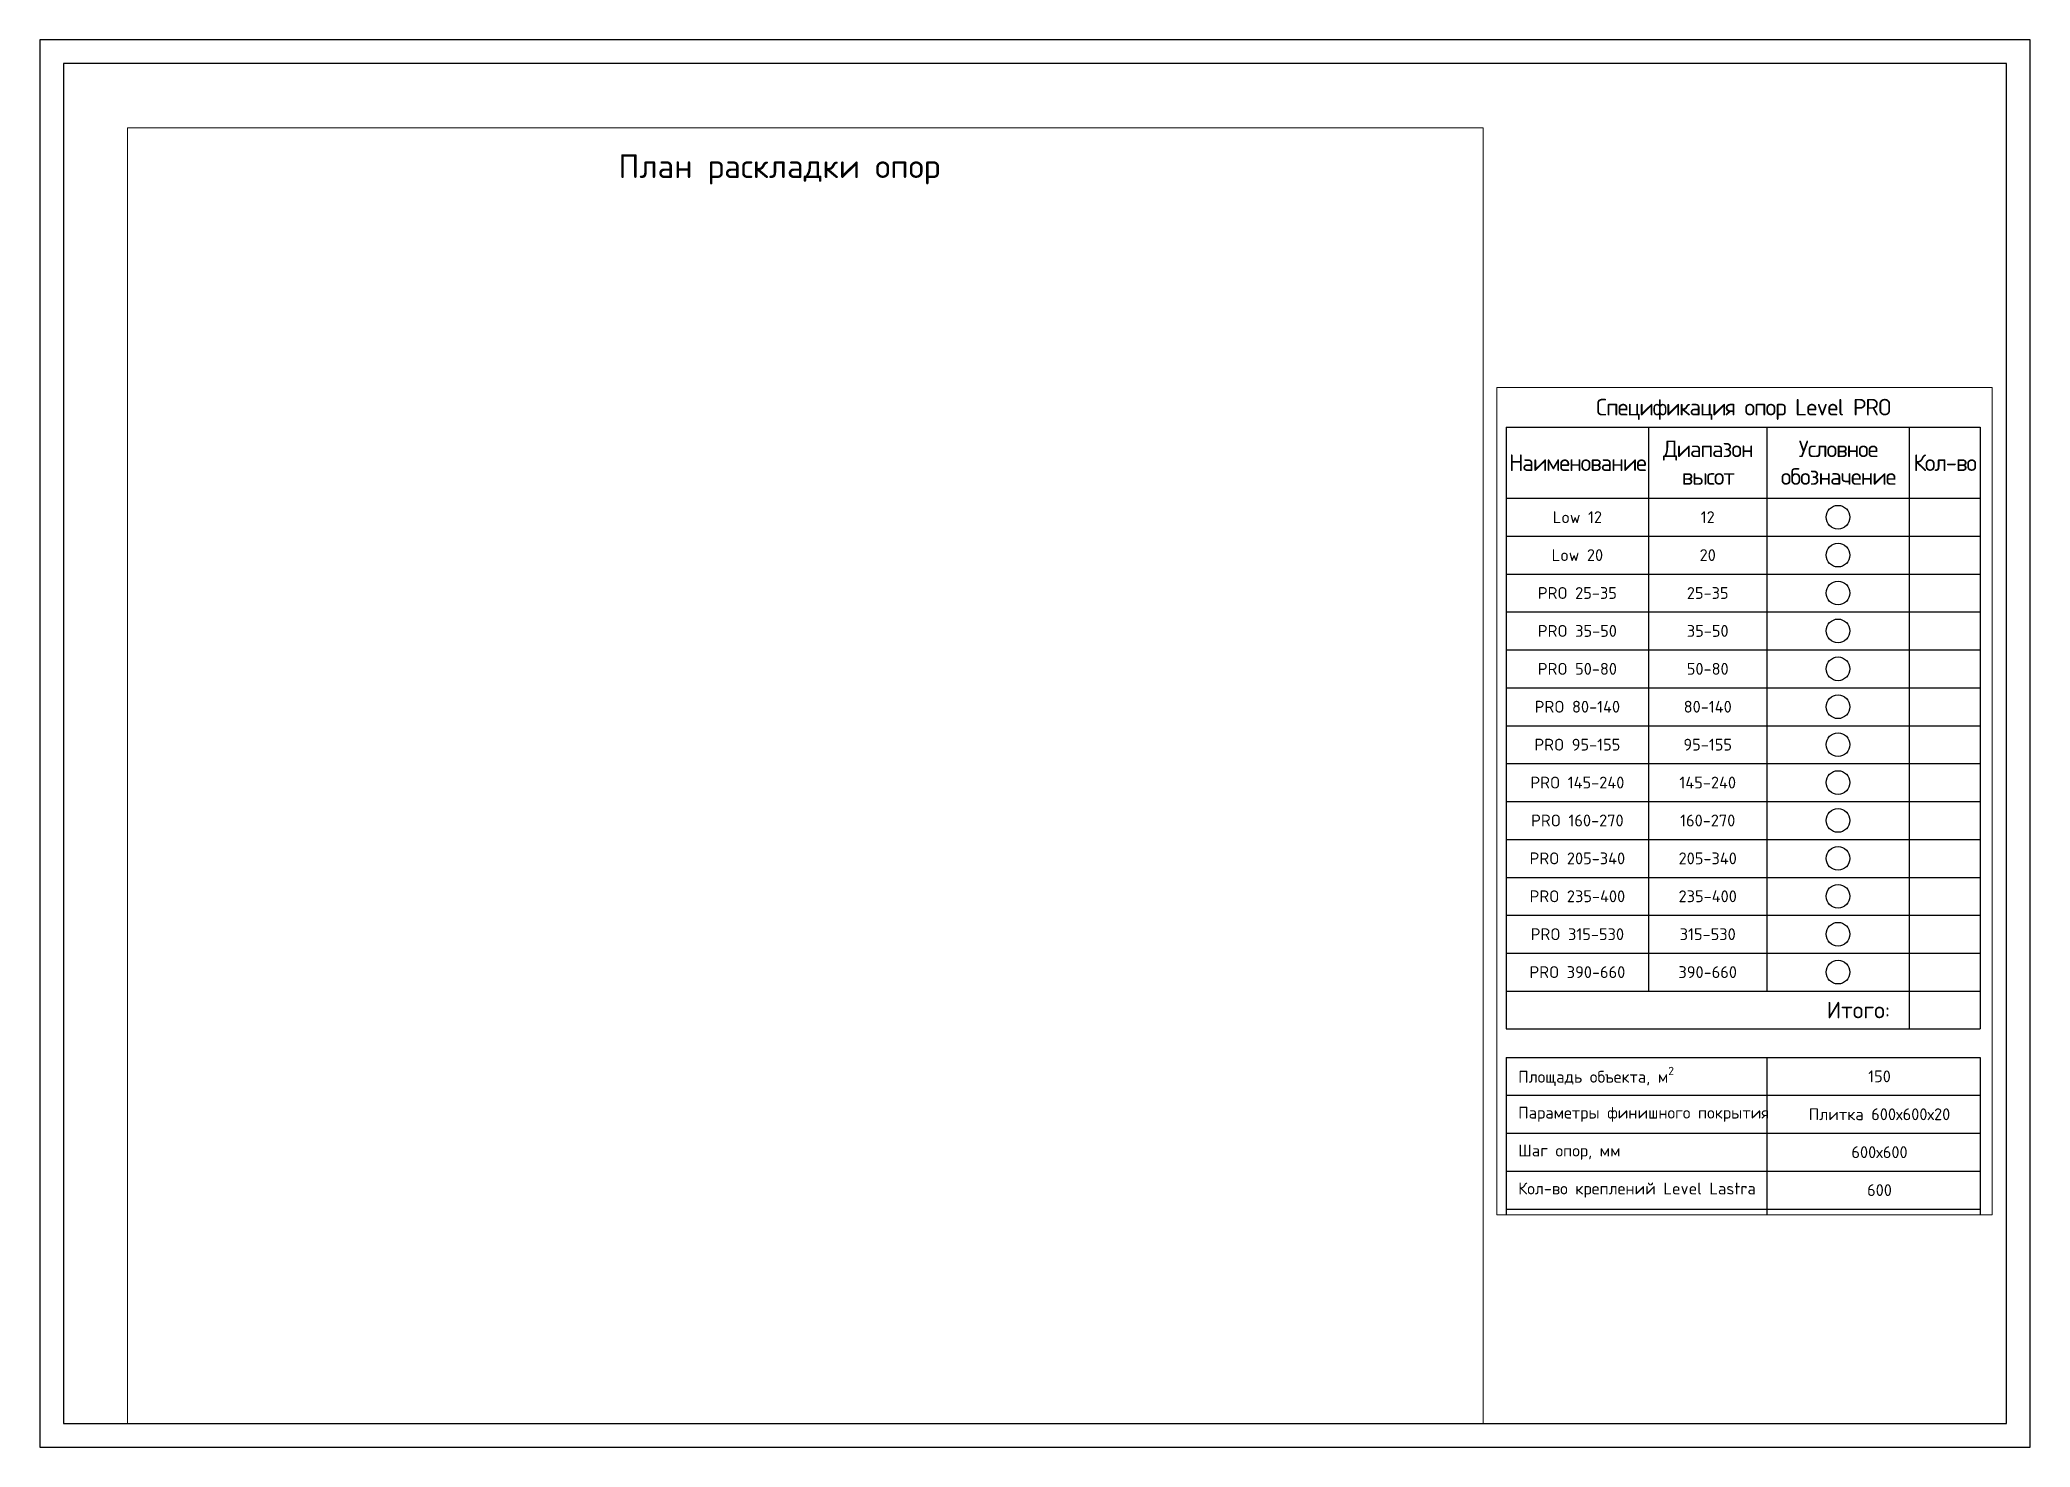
# Paper-space layout 'Level-1' of a CAD drawing. Header units: millimetres. Extents: x 0 to 420, y 0 to 297.
# The model-space entities are those that its viewports show. They can reach past a viewport. Long polylines and large blocks are cut down to what shows.
import ezdxf

# ---------------------------------------------------------------- set-up
doc = ezdxf.new("R2010")
doc.units = ezdxf.units.MM
doc.styles.add('isocpeur', font='isocpeur.TTF')

msp = doc.modelspace()

# ---------------------------------------------------------------- linework, layer by layer
for p, q in [((7450, 15716), (7450, 14216)), ((7450, 15716), (17450, 15716)), ((10450, 15716), (10450, 14216)), ((12950, 15716), (12950, 14216)), ((15950, 15716), (15950, 14216)), ((17450, 15716), (17450, 14216)), ((7450, 14216), (17450, 14216)), ((7450, 14216), (7450, 3016)), ((10450, 14216), (10450, 3816)), ((12950, 14216), (12950, 3816)), ((15950, 14216), (15950, 3016)), ((17450, 14216), (17450, 3016)), ((7450, 13416), (17450, 13416)), ((7450, 12616), (17450, 12616)), ((7450, 11816), (17450, 11816)), ((7450, 11016), (17450, 11016)), ((7450, 10216), (17450, 10216)), ((7450, 9416), (17450, 9416)), ((7450, 8616), (17450, 8616)), ((7450, 7816), (17450, 7816)), ((7450, 7016), (17450, 7016)), ((7450, 6216), (17450, 6216)), ((7450, 5416), (17450, 5416)), ((7450, 4616), (17450, 4616)), ((7450, 3816), (17450, 3816)), ((7450, 3016), (17450, 3016)), ((7450, 2416), (7450, -1584)), ((7450, 2416), (17450, 2416)), ((12950, 2416), (12950, -1584)), ((17450, 2416), (17450, -1584)), ((7450, 1616), (17450, 1616)), ((7450, 816), (17450, 816)), ((7450, 16), (17450, 16)), ((7450, -784), (17450, -784))]:
    msp.add_line(p, q)
at = {"color": 221}
msp.add_circle((14450, 13816), 250, dxfattribs=at)
at = {"color": 2}
msp.add_circle((14450, 13016), 250, dxfattribs=at)
at = {"color": 1}
msp.add_circle((14450, 12216), 250, dxfattribs=at)
at = {"color": 92}
msp.add_circle((14450, 11416), 250, dxfattribs=at)
at = {"color": 131}
msp.add_circle((14450, 10616), 250, dxfattribs=at)
at = {"color": 30}
msp.add_circle((14450, 9816), 250, dxfattribs=at)
at = {"color": 160}
msp.add_circle((14450, 9016), 250, dxfattribs=at)
at = {"color": 60}
msp.add_circle((14450, 8216), 250, dxfattribs=at)
at = {"color": 134}
msp.add_circle((14450, 7416), 250, dxfattribs=at)
at = {"color": 42}
msp.add_circle((14450, 6616), 250, dxfattribs=at)
at = {"color": 26}
msp.add_circle((14450, 5816), 250, dxfattribs=at)
at = {"color": 6}
msp.add_circle((14450, 5016), 250, dxfattribs=at)
at = {"color": 163}
msp.add_circle((14450, 4216), 250, dxfattribs=at)

# ---------------------------------------------------------------- texts
at = {"ltscale": 30, "attachment_point": 5, "style": 'isocpeur'}
for s, insert, char_height, width in [('\\pxqc;{\\T0.9;Спецификация опор Level PRO}', (12450, 16091), 350, 10000), ('\\pxqc;{\\T0.9;Наименование}', (8950, 14966), 350, 3000), ('\\pxqc;{\\T0.9;Диапазон высот}', (11700, 14966), 350, 2500), ('\\pxqc;{\\T0.9;Условное обозначение}', (14450, 14966), 350, 3000), ('\\pxqc;{\\T0.9;Кол-во}', (16700, 14966), 350, 1500), ('\\pxqc;Low 12', (8950, 13816), 250, 3000), ('\\pxqc;12', (11700, 13816), 250, 2500), ('\\pxqc;Low 20', (8950, 13016), 250, 3000), ('\\pxqc;20', (11700, 13016), 250, 2500), ('\\pxqc;PRO 25-35', (8950, 12216), 250, 3000), ('\\pxqc;25-35', (11700, 12216), 250, 2500), ('\\pxqc;PRO 35-50', (8950, 11416), 250, 3000), ('\\pxqc;35-50', (11700, 11416), 250, 2500), ('\\pxqc;PRO 50-80', (8950, 10616), 250, 3000), ('\\pxqc;50-80', (11700, 10616), 250, 2500), ('\\pxqc;PRO 80-140', (8950, 9816), 250, 3000), ('\\pxqc;80-140', (11700, 9816), 250, 2500), ('\\pxqc;PRO 95-155', (8950, 9016), 250, 3000), ('\\pxqc;95-155', (11700, 9016), 250, 2500), ('\\pxqc;PRO 145-240', (8950, 8216), 250, 3000), ('\\pxqc;145-240', (11700, 8216), 250, 2500), ('\\pxqc;PRO 160-270', (8950, 7416), 250, 3000), ('\\pxqc;160-270', (11700, 7416), 250, 2500), ('\\pxqc;PRO 205-340', (8950, 6616), 250, 3000), ('\\pxqc;205-340', (11700, 6616), 250, 2500), ('\\pxqc;PRO 235-400', (8950, 5816), 250, 3000), ('\\pxqc;235-400', (11700, 5816), 250, 2500), ('\\pxqc;PRO 315-530', (8950, 5016), 250, 3000), ('\\pxqc;315-530', (11700, 5016), 250, 2500), ('\\pxqc;PRO 390-660', (8950, 4216), 250, 3000), ('\\pxqc;390-660', (11700, 4216), 250, 2500), ('\\pxr1.14286,qr;Итого:', (14450, 3416), 350, 3000), ('\\A1;\\pxl1,ql;Площадь объекта, м{\\H0.7x;\\S2^ ;}', (10200, 2016), 250, 5500), ('\\pxl1,qc;150', (15200, 2016), 250, 4500), ('\\pxl1,ql;Параметры финишного покрытия', (10200, 1216), 250, 5500), ('\\pxl1,qc;Плитка 600х600х20', (15200, 1216), 250, 4500), ('\\pxi1,ql;Шаг опор, мм', (10200, 416), 250, 5500), ('\\pxl1,qc;600х600', (15200, 416), 250, 4500), ('\\pxi1,ql;Кол-во креплений Level Lastra', (10200, -384), 250, 5500), ('\\pxl1,qc;600', (15200, -384), 250, 4500)]:
    msp.add_mtext(s, dxfattribs=dict(at, insert=insert, char_height=char_height, width=width))

psp = doc.layouts.new('Level-1')

# ---------------------------------------------------------------- linework, layer by layer
for points in [[(0, 0), (420, 0), (420, 297), (0, 297)], [(5, 5), (415, 5), (415, 292), (5, 292)]]:
    psp.add_lwpolyline(points, close=True)

# ---------------------------------------------------------------- texts
at = {"insert": (106.48, 272.83), "char_height": 5, "attachment_point": 1, "style": 'isocpeur'}
psp.add_mtext_dynamic_manual_height_columns('\\pxqc;План раскладки опор', width=99.162, gutter_width=2500, heights=[0], dxfattribs=at)

# ---------------------------------------------------------------- viewports
at = {"layer": 'Defpoints', "color": 9, "true_color": 0xc7c8ca}
vp = psp.add_viewport(center=(161.53, 141.71), size=(286.08, 273.415), view_center_point=(196564.53, 33863.66), view_height=40273.952, dxfattribs=at)
vp.frozen_layers = ['0', 'Defpoints']
psp.add_viewport(center=(359.74, 136.33), size=(104.54, 174.633), view_center_point=(12478.73, 7823.29), view_height=17463.26, status=3, dxfattribs=at)

doc.saveas('drawing.dxf')
